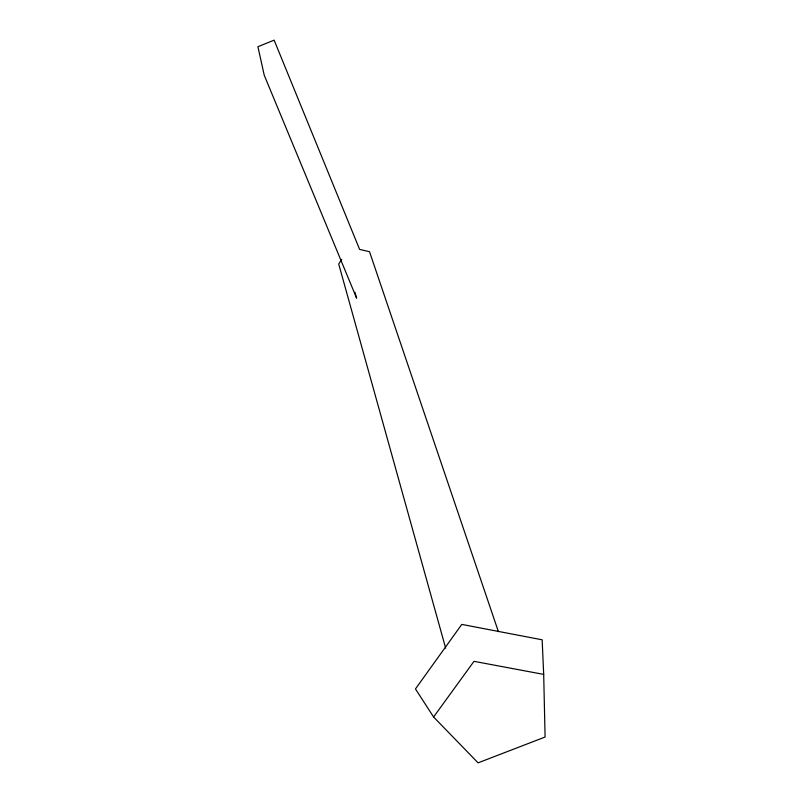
<?xml version="1.0" encoding="UTF-8"?>
<svg xmlns="http://www.w3.org/2000/svg" width="803" height="803" viewBox="0 0 803 803"><rect width="100%" height="100%" fill="white"/><g stroke="black" fill="none" stroke-linecap="round" stroke-linejoin="round"><path stroke-width="1.2" d="M341.747 259.319L338.705 264.016L445.645 648.101M433.59 716.989L473.991 661.331L543.691 674.4L545.086 737.034L478.076 762.85L433.59 716.989L415.452 688.934L461.785 624.403L542.155 639.81L543.691 674.4M498.382 631.62L369.521 251.72L359.603 249.392L274.134 40.15L257.914 46.725L264.237 75.231L356.632 298.194L354.906 292.272"/></g></svg>
